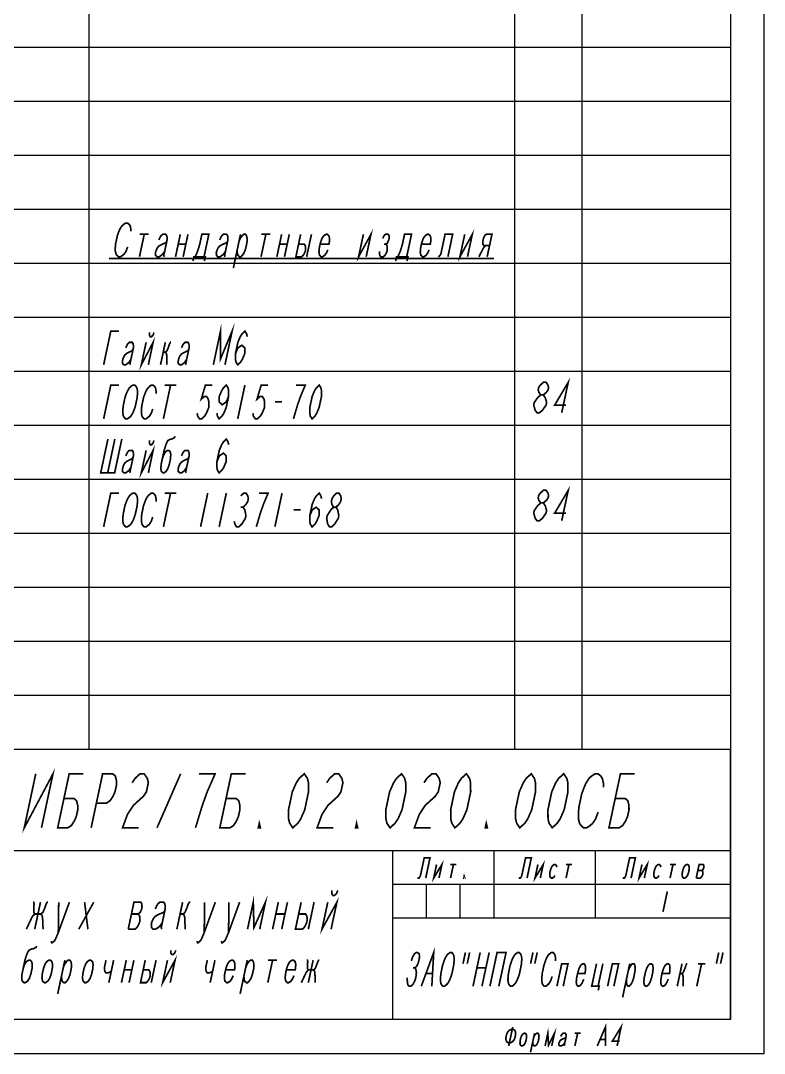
# Model space of a CAD drawing. Header units: millimetres. Extents: x 0 to 210, y 0 to 297.
# Drawn here: x 99.9 to 210, y 0 to 153 of the extents above; entities that cross this region are included whole.
import ezdxf

# ---------------------------------------------------------------- set-up
doc = ezdxf.new("R2010")
doc.units = ezdxf.units.MM
doc.header["$LTSCALE"] = 19.36
doc.layers.get('0').update_dxf_attribs({"linetype": 'CONTINUOUS'})

msp = doc.modelspace()

# ---------------------------------------------------------------- linework, layer by layer
at = {"color": 7, "linetype": 'CONTINUOUS'}
for p, q in [((210, 0), (210, 297)), ((110, 292), (110, 77)), ((173, 292), (173, 77)), ((183, 292), (183, 77)), ((205, 292), (205, 77)), ((205, 292), (205, 5)), ((110, 277), (110, 45)), ((173, 277), (173, 45)), ((183, 277), (183, 45)), ((205, 277), (205, 45)), ((205, 149), (20, 149)), ((205, 149), (20, 149)), ((205, 141), (20, 141)), ((110, 141), (20, 141)), ((205, 141), (128, 141)), ((205, 133), (20, 133)), ((205, 133), (20, 133)), ((205, 125), (20, 125)), ((205, 125), (20, 125)), ((205, 117), (20, 117)), ((205, 117), (20, 117)), ((205, 109), (20, 109)), ((205, 109), (20, 109)), ((205, 101), (20, 101)), ((205, 101), (20, 101)), ((205, 93), (20, 93)), ((205, 93), (20, 93)), ((205, 85), (20, 85)), ((205, 85), (20, 85)), ((205, 77), (20, 77)), ((205, 77), (20, 77)), ((205, 69), (20, 69)), ((205, 61), (20, 61)), ((205, 53), (20, 53)), ((205, 45), (20, 45)), ((205, 45), (20, 45)), ((205, 5), (205, 45)), ((205, 30), (20, 30)), ((155, 5), (155, 30)), ((170, 20), (170, 30)), ((185, 20), (185, 30)), ((205, 25), (155, 25)), ((160, 20), (160, 25)), ((165, 20), (165, 25)), ((205, 20), (155, 20)), ((205, 5), (20, 5)), ((0, 0), (210, 0))]:
    msp.add_line(p, q, dxfattribs=at)
at = {"color": 2, "linetype": 'CONTINUOUS', "const_width": 0.25}
for points in [[(116.23, 121.74), (116.23, 122.15), (116.13, 122.57), (115.99, 122.78), (115.75, 122.99), (115.47, 122.99), (115.14, 122.78), (114.91, 122.57), (114.64, 122.15), (114.45, 121.74), (114.23, 121.11), (113.96, 119.86), (113.92, 119.24), (113.93, 118.82), (114.03, 118.4), (114.17, 118.2), (114.41, 117.99), (114.69, 117.99), (115.01, 118.2), (115.24, 118.4), (115.52, 118.82), (115.75, 119.45)], [(118.21, 121.32), (117.5, 117.99)], [(117.55, 121.32), (118.86, 121.32)], [(120.38, 120.49), (120.56, 120.9), (120.7, 121.11), (120.93, 121.32), (121.4, 121.32), (121.54, 121.11), (121.59, 120.9), (121.59, 120.49), (121.11, 118.2), (121.16, 117.99)], [(123.55, 121.32), (122.84, 117.99)], [(124.68, 121.32), (123.97, 117.99)], [(125.75, 117.99), (125.93, 118.4), (126.11, 118.82), (126.43, 119.86), (126.74, 121.32), (127.77, 121.32), (127.06, 117.99)], [(129.38, 120.49), (129.56, 120.9), (129.7, 121.11), (129.93, 121.32), (130.4, 121.32), (130.54, 121.11), (130.59, 120.9), (130.59, 120.49), (130.11, 118.2), (130.16, 117.99)], [(132.46, 121.32), (131.4, 116.32)], [(132.24, 120.28), (132.42, 120.7), (132.7, 121.11), (132.93, 121.32), (133.21, 121.32), (133.35, 121.11), (133.45, 120.7), (133.41, 120.07), (133.23, 119.24), (133.01, 118.61), (132.73, 118.2), (132.5, 117.99), (132.31, 117.99), (132.08, 118.2), (131.98, 118.61), (131.97, 119.03)], [(136.21, 121.32), (135.5, 117.99)], [(135.55, 121.32), (136.86, 121.32)], [(138.55, 121.32), (137.84, 117.99)], [(139.68, 121.32), (138.97, 117.99)], [(141.36, 121.32), (140.66, 117.99), (141.5, 117.99), (141.73, 118.2), (141.87, 118.4), (142.05, 118.82), (142.1, 119.03), (142.09, 119.45), (142.04, 119.65), (141.9, 119.86), (141.05, 119.86)], [(142.96, 121.32), (142.25, 117.99)], [(145.38, 119.03), (145.2, 118.61), (144.92, 118.2), (144.59, 117.99), (144.41, 117.99), (144.17, 118.2), (144.07, 118.61), (144.11, 119.24), (144.29, 120.07), (144.51, 120.7), (144.79, 121.11), (145.11, 121.32), (145.3, 121.32), (145.54, 121.11), (145.64, 120.7), (145.6, 120.07), (145.55, 119.86), (144.24, 119.86)], [(150.65, 121.32), (149.94, 117.99), (151.77, 121.32), (151.06, 117.99)], [(153.51, 120.7), (153.7, 121.11), (153.93, 121.32), (154.3, 121.32), (154.45, 121.11), (154.45, 120.7), (154.41, 120.49), (154.22, 120.07), (153.99, 119.86), (153.71, 119.86)], [(155.75, 117.99), (155.93, 118.4), (156.11, 118.82), (156.43, 119.86), (156.74, 121.32), (157.77, 121.32), (157.06, 117.99)], [(160.38, 119.03), (160.2, 118.61), (159.92, 118.2), (159.59, 117.99), (159.41, 117.99), (159.17, 118.2), (159.07, 118.61), (159.11, 119.24), (159.29, 120.07), (159.51, 120.7), (159.79, 121.11), (160.11, 121.32), (160.3, 121.32), (160.54, 121.11), (160.64, 120.7), (160.6, 120.07), (160.55, 119.86), (159.24, 119.86)], [(161.75, 117.99), (161.98, 118.2), (162.12, 118.4), (162.16, 118.61), (162.74, 121.32), (163.86, 121.32), (163.16, 117.99)], [(165.65, 121.32), (164.94, 117.99), (166.77, 121.32), (166.06, 117.99)], [(168.97, 117.99), (169.68, 121.32), (168.83, 121.32), (168.6, 121.11), (168.42, 120.7), (168.33, 120.28), (168.34, 119.86), (168.48, 119.65), (169.32, 119.65)], [(121.55, 120.28), (121.41, 120.07), (120.9, 119.86), (120.48, 119.65), (120.25, 119.45), (120.11, 119.24), (119.93, 118.82), (119.88, 118.61), (119.89, 118.2), (120.12, 117.99), (120.41, 117.99), (120.73, 118.2), (120.96, 118.4), (121.24, 118.82)], [(123.24, 119.86), (124.37, 119.86)], [(130.55, 120.28), (130.41, 120.07), (129.9, 119.86), (129.48, 119.65), (129.25, 119.45), (129.11, 119.24), (128.93, 118.82), (128.88, 118.61), (128.89, 118.2), (129.12, 117.99), (129.41, 117.99), (129.73, 118.2), (129.96, 118.4), (130.24, 118.82)], [(138.24, 119.86), (139.37, 119.86)], [(153.02, 118.82), (153.03, 118.4), (153.08, 118.2), (153.22, 117.99), (153.59, 117.99), (153.83, 118.2), (153.96, 118.4), (154.15, 118.82), (154.19, 119.03), (154.18, 119.45), (154.14, 119.65), (153.99, 119.86)], [(167.75, 117.99), (168.39, 119.24), (168.53, 119.45), (168.76, 119.65)], [(113, 117.76), (170, 117.76)], [(125.43, 117.36), (125.56, 117.99), (127.25, 117.99), (127.12, 117.36)], [(155.43, 117.36), (155.56, 117.99), (157.25, 117.99), (157.12, 117.36)], [(112.2, 101.99), (113.26, 106.99), (114.46, 106.99)], [(128.44, 101.99), (129.5, 106.99), (129.48, 102.82), (131.22, 106.99), (130.16, 101.99)], [(131.72, 103.65), (132.07, 104.49), (132.67, 104.9), (133.1, 104.49), (133.09, 103.65), (132.74, 102.82), (132.48, 102.4), (132.05, 101.99), (131.79, 102.4), (131.71, 102.82), (131.72, 103.65), (132.07, 105.32), (132.42, 106.15), (132.68, 106.57), (133.11, 106.99), (133.37, 106.57), (133.45, 106.15)], [(118.49, 105.32), (117.78, 101.99), (119.52, 105.32), (118.82, 101.99)], [(118.97, 106.78), (118.97, 106.36), (119.1, 106.15), (119.27, 106.15), (119.49, 106.36), (119.66, 106.78)], [(116.55, 104.28), (116.42, 104.07), (115.95, 103.86), (115.56, 103.65), (115.34, 103.45), (115.21, 103.24), (115.04, 102.82), (115, 102.61), (114.99, 102.2), (115.21, 101.99), (115.46, 101.99), (115.77, 102.2), (115.98, 102.4), (116.24, 102.82)], [(115.48, 104.49), (115.65, 104.9), (115.78, 105.11), (116, 105.32), (116.43, 105.32), (116.56, 105.11), (116.6, 104.9), (116.6, 104.49), (116.11, 102.2), (116.15, 101.99)], [(121.33, 105.32), (120.62, 101.99)], [(121.02, 103.86), (121.19, 103.86), (121.36, 103.86), (121.58, 104.07), (121.75, 104.49), (121.97, 105.11), (122.1, 105.32), (122.19, 105.32)], [(124.8, 104.28), (124.67, 104.07), (124.2, 103.86), (123.81, 103.65), (123.59, 103.45), (123.46, 103.24), (123.29, 102.82), (123.25, 102.61), (123.24, 102.2), (123.46, 101.99), (123.71, 101.99), (124.02, 102.2), (124.23, 102.4), (124.49, 102.82)], [(123.73, 104.49), (123.9, 104.9), (124.03, 105.11), (124.25, 105.32), (124.68, 105.32), (124.81, 105.11), (124.85, 104.9), (124.85, 104.49), (124.36, 102.2), (124.4, 101.99)], [(121.36, 103.86), (121.49, 103.65), (121.53, 103.45), (121.57, 101.99)], [(176.91, 97.53), (176.63, 97.9), (176.52, 98.27), (176.6, 98.65), (176.87, 99.02), (177.31, 99.4), (177.68, 99.4), (177.96, 99.02), (178.07, 98.65), (177.99, 98.27), (177.72, 97.9), (177.28, 97.53)], [(180.01, 94.9), (180.97, 99.4), (178.97, 96.03), (180.62, 96.03)], [(112.2, 93.99), (113.26, 98.99), (114.46, 98.99)], [(115.35, 97.11), (115.09, 95.86), (115.04, 95.24), (115.04, 94.82), (115.12, 94.4), (115.25, 94.2), (115.46, 93.99), (115.72, 93.99), (116.02, 94.2), (116.24, 94.4), (116.5, 94.82), (116.68, 95.24), (116.89, 95.86), (117.16, 97.11), (117.21, 97.74), (117.21, 98.15), (117.13, 98.57), (117, 98.78), (116.78, 98.99), (116.53, 98.99), (116.22, 98.78), (116.01, 98.57), (115.75, 98.15), (115.57, 97.74), (115.35, 97.11)], [(119.96, 97.74), (119.96, 98.15), (119.88, 98.57), (119.75, 98.78), (119.53, 98.99), (119.28, 98.99), (118.97, 98.78), (118.76, 98.57), (118.5, 98.15), (118.32, 97.74), (118.1, 97.11), (117.84, 95.86), (117.79, 95.24), (117.79, 94.82), (117.87, 94.4), (118, 94.2), (118.21, 93.99), (118.47, 93.99), (118.77, 94.2), (118.99, 94.4), (119.25, 94.82), (119.47, 95.45)], [(122.11, 98.99), (121.05, 93.99)], [(121.25, 98.99), (122.97, 98.99)], [(128.3, 98.99), (127.27, 98.99), (126.65, 96.9), (127.09, 97.32), (127.43, 97.32), (127.69, 96.9), (127.77, 96.49), (127.76, 95.65), (127.41, 94.82), (127.15, 94.4), (126.72, 93.99), (126.38, 93.99), (126.12, 94.4), (126.04, 94.82)], [(130.7, 97.32), (130.35, 96.49), (129.74, 96.07), (129.32, 96.49), (129.32, 97.32), (129.67, 98.15), (129.93, 98.57), (130.36, 98.99), (130.62, 98.57), (130.7, 98.15), (130.7, 97.32), (130.34, 95.65), (129.99, 94.82), (129.73, 94.4), (129.3, 93.99), (129.04, 94.4), (128.96, 94.82)], [(133.11, 98.99), (132.05, 93.99)], [(136.55, 98.99), (135.52, 98.99), (134.9, 96.9), (135.34, 97.32), (135.68, 97.32), (135.94, 96.9), (136.02, 96.49), (136.01, 95.65), (135.66, 94.82), (135.4, 94.4), (134.97, 93.99), (134.63, 93.99), (134.37, 94.4), (134.29, 94.82)], [(140.3, 93.99), (140.91, 96.07), (141.35, 97.32), (141.7, 98.15), (142.05, 98.99), (140.68, 98.99)], [(143.05, 93.99), (142.79, 94.4), (142.71, 94.82), (142.72, 95.65), (143.07, 97.32), (143.42, 98.15), (143.68, 98.57), (144.11, 98.99), (144.37, 98.57), (144.45, 98.15), (144.45, 97.32), (144.09, 95.65), (143.74, 94.82), (143.48, 94.4), (143.05, 93.99)], [(137.57, 96.49), (138.6, 96.49)], [(176.35, 94.9), (176.07, 95.27), (175.97, 95.65), (175.86, 96.03), (175.94, 96.4), (176.2, 96.78), (176.47, 97.15), (176.91, 97.53), (177.28, 97.53), (177.56, 97.15), (177.67, 96.78), (177.77, 96.4), (177.69, 96.03), (177.43, 95.65), (177.17, 95.27), (176.72, 94.9), (176.35, 94.9)], [(112.83, 90.99), (111.77, 85.99), (113.83, 85.99), (114.89, 90.99)], [(113.86, 90.99), (112.8, 85.99)], [(118.97, 90.78), (118.97, 90.36), (119.1, 90.15), (119.27, 90.15), (119.49, 90.36), (119.66, 90.78)], [(120.89, 88.07), (121.11, 88.7), (121.37, 89.11), (121.67, 89.32), (121.84, 89.32), (122.06, 89.11), (122.14, 88.7), (122.09, 88.07), (121.92, 87.24), (121.7, 86.61), (121.44, 86.2), (121.14, 85.99), (120.96, 85.99), (120.75, 86.2), (120.67, 86.61), (120.71, 87.24), (120.89, 88.07), (121.16, 89.32), (121.42, 90.15), (121.59, 90.57), (121.72, 90.78), (122.11, 90.99), (122.28, 90.99), (122.67, 91.2), (122.8, 91.4)], [(128.97, 87.65), (129.32, 88.49), (129.92, 88.9), (130.35, 88.49), (130.34, 87.65), (129.99, 86.82), (129.73, 86.4), (129.3, 85.99), (129.04, 86.4), (128.96, 86.82), (128.97, 87.65), (129.32, 89.32), (129.67, 90.15), (129.93, 90.57), (130.36, 90.99), (130.62, 90.57), (130.7, 90.15)], [(115.48, 88.49), (115.65, 88.9), (115.78, 89.11), (116, 89.32), (116.43, 89.32), (116.56, 89.11), (116.6, 88.9), (116.6, 88.49), (116.11, 86.2), (116.15, 85.99)], [(118.49, 89.32), (117.78, 85.99), (119.52, 89.32), (118.82, 85.99)], [(123.73, 88.49), (123.9, 88.9), (124.03, 89.11), (124.25, 89.32), (124.68, 89.32), (124.81, 89.11), (124.85, 88.9), (124.85, 88.49), (124.36, 86.2), (124.4, 85.99)], [(116.55, 88.28), (116.42, 88.07), (115.95, 87.86), (115.56, 87.65), (115.34, 87.45), (115.21, 87.24), (115.04, 86.82), (115, 86.61), (114.99, 86.2), (115.21, 85.99), (115.46, 85.99), (115.77, 86.2), (115.98, 86.4), (116.24, 86.82)], [(124.8, 88.28), (124.67, 88.07), (124.2, 87.86), (123.81, 87.65), (123.59, 87.45), (123.46, 87.24), (123.29, 86.82), (123.25, 86.61), (123.24, 86.2), (123.46, 85.99), (123.71, 85.99), (124.02, 86.2), (124.23, 86.4), (124.49, 86.82)], [(112.2, 77.99), (113.26, 82.99), (114.46, 82.99)], [(115.35, 81.11), (115.09, 79.86), (115.04, 79.24), (115.04, 78.82), (115.12, 78.4), (115.25, 78.2), (115.46, 77.99), (115.72, 77.99), (116.02, 78.2), (116.24, 78.4), (116.5, 78.82), (116.68, 79.24), (116.89, 79.86), (117.16, 81.11), (117.21, 81.74), (117.21, 82.15), (117.13, 82.57), (117, 82.78), (116.78, 82.99), (116.53, 82.99), (116.22, 82.78), (116.01, 82.57), (115.75, 82.15), (115.57, 81.74), (115.35, 81.11)], [(119.96, 81.74), (119.96, 82.15), (119.88, 82.57), (119.75, 82.78), (119.53, 82.99), (119.28, 82.99), (118.97, 82.78), (118.76, 82.57), (118.5, 82.15), (118.32, 81.74), (118.1, 81.11), (117.84, 79.86), (117.79, 79.24), (117.79, 78.82), (117.87, 78.4), (118, 78.2), (118.21, 77.99), (118.47, 77.99), (118.77, 78.2), (118.99, 78.4), (119.25, 78.82), (119.47, 79.45)], [(122.11, 82.99), (121.05, 77.99)], [(121.25, 82.99), (122.97, 82.99)], [(127.61, 82.99), (126.55, 77.99)], [(130.36, 82.99), (129.3, 77.99)], [(132.51, 82.57), (132.94, 82.99), (133.28, 82.99), (133.54, 82.57), (133.62, 82.15), (133.53, 81.74), (133.27, 81.32), (132.84, 80.9), (133.1, 80.49), (133.18, 80.07), (133.26, 79.65), (133.18, 79.24), (132.91, 78.82), (132.65, 78.4), (132.22, 77.99), (131.88, 77.99), (131.62, 78.4), (131.54, 78.82)], [(134.8, 77.99), (135.41, 80.07), (135.85, 81.32), (136.2, 82.15), (136.55, 82.99), (135.18, 82.99)], [(138.61, 82.99), (137.55, 77.99)], [(142.72, 79.65), (143.07, 80.49), (143.67, 80.9), (144.1, 80.49), (144.09, 79.65), (143.74, 78.82), (143.48, 78.4), (143.05, 77.99), (142.79, 78.4), (142.71, 78.82), (142.72, 79.65), (143.07, 81.32), (143.42, 82.15), (143.68, 82.57), (144.11, 82.99), (144.37, 82.57), (144.45, 82.15)], [(146.25, 80.9), (145.99, 81.32), (145.91, 81.74), (146, 82.15), (146.26, 82.57), (146.69, 82.99), (147.03, 82.99), (147.29, 82.57), (147.37, 82.15), (147.28, 81.74), (147.02, 81.32), (146.59, 80.9)], [(176.91, 81.53), (176.63, 81.9), (176.52, 82.27), (176.6, 82.65), (176.87, 83.02), (177.31, 83.4), (177.68, 83.4), (177.96, 83.02), (178.07, 82.65), (177.99, 82.27), (177.72, 81.9), (177.28, 81.53)], [(180.01, 78.9), (180.97, 83.4), (178.97, 80.03), (180.62, 80.03)], [(176.35, 78.9), (176.07, 79.28), (175.97, 79.65), (175.86, 80.03), (175.94, 80.4), (176.2, 80.77), (176.47, 81.15), (176.91, 81.53), (177.28, 81.53), (177.56, 81.15), (177.67, 80.77), (177.77, 80.4), (177.69, 80.03), (177.43, 79.65), (177.17, 79.28), (176.72, 78.9), (176.35, 78.9)], [(132.5, 80.9), (132.84, 80.9)], [(140.32, 80.49), (141.35, 80.49)], [(145.63, 77.99), (145.37, 78.4), (145.29, 78.82), (145.21, 79.24), (145.29, 79.65), (145.56, 80.07), (145.82, 80.49), (146.25, 80.9), (146.59, 80.9), (146.85, 80.49), (146.93, 80.07), (147.01, 79.65), (146.93, 79.24), (146.66, 78.82), (146.4, 78.4), (145.97, 77.99), (145.63, 77.99)], [(102.15, 41.41), (100.45, 33.41), (104.7, 41.41), (103, 33.41)], [(106.32, 37.74), (107.82, 37.74), (108.2, 37.41), (108.36, 36.74), (108.37, 36.08), (108.15, 35.08), (107.86, 34.41), (107.42, 33.74), (106.9, 33.41), (105.4, 33.41), (107.1, 41.41), (109.2, 41.41)], [(111.13, 37.08), (112.63, 37.08), (113.15, 37.41), (113.59, 38.08), (113.88, 38.74), (114.1, 39.74), (114.09, 40.41), (113.93, 41.08), (113.55, 41.41), (112.05, 41.41), (110.35, 33.41)], [(116.42, 40.08), (116.86, 40.74), (117.6, 41.41), (118.2, 41.41), (118.66, 40.74), (118.82, 40.08), (118.53, 38.74), (118.09, 38.08), (117.35, 37.41), (116.61, 36.74), (115.73, 35.41), (115, 33.41), (117.4, 33.41)], [(120.1, 33.41), (123.6, 41.41)], [(125.8, 33.41), (126.81, 36.74), (127.53, 38.74), (128.12, 40.08), (128.7, 41.41), (126.3, 41.41)], [(130.32, 37.74), (131.82, 37.74), (132.2, 37.41), (132.36, 36.74), (132.37, 36.08), (132.15, 35.08), (131.86, 34.41), (131.42, 33.74), (130.9, 33.41), (129.4, 33.41), (131.1, 41.41), (133.2, 41.41)], [(140.2, 33.41), (139.74, 34.08), (139.58, 34.74), (139.57, 36.08), (140.13, 38.74), (140.72, 40.08), (141.16, 40.74), (141.9, 41.41), (142.36, 40.74), (142.52, 40.08), (142.53, 38.74), (141.97, 36.08), (141.38, 34.74), (140.94, 34.08), (140.2, 33.41)], [(145.22, 40.08), (145.66, 40.74), (146.4, 41.41), (147, 41.41), (147.46, 40.74), (147.62, 40.08), (147.33, 38.74), (146.89, 38.08), (146.15, 37.41), (145.41, 36.74), (144.53, 35.41), (143.8, 33.41), (146.2, 33.41)], [(154.6, 33.41), (154.14, 34.08), (153.98, 34.74), (153.97, 36.08), (154.53, 38.74), (155.12, 40.08), (155.56, 40.74), (156.3, 41.41), (156.76, 40.74), (156.92, 40.08), (156.93, 38.74), (156.37, 36.08), (155.78, 34.74), (155.34, 34.08), (154.6, 33.41)], [(159.62, 40.08), (160.06, 40.74), (160.8, 41.41), (161.4, 41.41), (161.86, 40.74), (162.02, 40.08), (161.73, 38.74), (161.29, 38.08), (160.55, 37.41), (159.81, 36.74), (158.93, 35.41), (158.2, 33.41), (160.6, 33.41)], [(164.2, 33.41), (163.74, 34.08), (163.58, 34.74), (163.57, 36.08), (164.13, 38.74), (164.72, 40.08), (165.16, 40.74), (165.9, 41.41), (166.36, 40.74), (166.52, 40.08), (166.53, 38.74), (165.97, 36.08), (165.38, 34.74), (164.94, 34.08), (164.2, 33.41)], [(173.8, 33.41), (173.34, 34.08), (173.18, 34.74), (173.17, 36.08), (173.73, 38.74), (174.32, 40.08), (174.76, 40.74), (175.5, 41.41), (175.96, 40.74), (176.12, 40.08), (176.13, 38.74), (175.57, 36.08), (174.98, 34.74), (174.54, 34.08), (173.8, 33.41)], [(178.6, 33.41), (178.14, 34.08), (177.98, 34.74), (177.97, 36.08), (178.53, 38.74), (179.12, 40.08), (179.56, 40.74), (180.3, 41.41), (180.76, 40.74), (180.92, 40.08), (180.93, 38.74), (180.37, 36.08), (179.78, 34.74), (179.34, 34.08), (178.6, 33.41)], [(186.18, 39.41), (186.17, 40.08), (186.01, 40.74), (185.78, 41.08), (185.4, 41.41), (184.95, 41.41), (184.43, 41.08), (184.06, 40.74), (183.62, 40.08), (183.33, 39.41), (182.96, 38.41), (182.54, 36.41), (182.48, 35.41), (182.48, 34.74), (182.64, 34.08), (182.87, 33.74), (183.25, 33.41), (183.7, 33.41), (184.22, 33.74), (184.59, 34.08), (185.03, 34.74), (185.4, 35.74)], [(187.92, 37.74), (189.42, 37.74), (189.8, 37.41), (189.96, 36.74), (189.97, 36.08), (189.75, 35.08), (189.46, 34.41), (189.02, 33.74), (188.5, 33.41), (187, 33.41), (188.7, 41.41), (190.8, 41.41)], [(135.4, 33.41), (135.1, 33.41), (135.24, 34.08), (135.4, 33.41)], [(149.8, 33.41), (149.5, 33.41), (149.64, 34.08), (149.8, 33.41)], [(169, 33.41), (168.7, 33.41), (168.84, 34.08), (169, 33.41)], [(158.72, 26.09), (158.76, 25.97), (158.89, 25.97), (158.98, 26.09), (159.1, 26.34), (159.66, 28.97), (160.51, 28.97), (159.88, 25.97)], [(173.72, 26.09), (173.76, 25.97), (173.89, 25.97), (173.98, 26.09), (174.1, 26.34), (174.66, 28.97), (175.51, 28.97), (174.88, 25.97)], [(189.12, 26.09), (189.16, 25.97), (189.29, 25.97), (189.38, 26.09), (189.5, 26.34), (190.06, 28.97), (190.91, 28.97), (190.28, 25.97)], [(161.48, 27.97), (161.06, 25.97), (162.27, 27.97), (161.84, 25.97)], [(163.52, 27.97), (164.43, 27.97)], [(163.98, 27.97), (163.55, 25.97)], [(176.48, 27.97), (176.06, 25.97), (177.27, 27.97), (176.84, 25.97)], [(179.29, 27.59), (179.21, 27.84), (179.04, 27.97), (178.91, 27.97), (178.69, 27.84), (178.5, 27.59), (178.36, 27.22), (178.25, 26.72), (178.24, 26.34), (178.31, 26.09), (178.48, 25.97), (178.62, 25.97), (178.84, 26.09), (179.02, 26.34)], [(180.62, 27.97), (181.53, 27.97)], [(181.08, 27.97), (180.65, 25.97)], [(191.88, 27.97), (191.46, 25.97), (192.67, 27.97), (192.24, 25.97)], [(194.69, 27.59), (194.61, 27.84), (194.44, 27.97), (194.31, 27.97), (194.09, 27.84), (193.9, 27.59), (193.76, 27.22), (193.65, 26.72), (193.64, 26.34), (193.71, 26.09), (193.88, 25.97), (194.02, 25.97), (194.24, 26.09), (194.42, 26.34)], [(196.02, 27.97), (196.93, 27.97)], [(196.48, 27.97), (196.05, 25.97)], [(197.96, 27.22), (198.1, 27.59), (198.29, 27.84), (198.51, 27.97), (198.64, 27.97), (198.81, 27.84), (198.89, 27.59), (198.88, 27.22), (198.77, 26.72), (198.62, 26.34), (198.44, 26.09), (198.22, 25.97), (198.08, 25.97), (197.91, 26.09), (197.84, 26.34), (197.85, 26.72), (197.96, 27.22)], [(199.92, 25.97), (200.35, 27.97), (200.94, 27.97), (201.04, 27.84), (201.05, 27.59), (201.03, 27.47), (200.91, 27.22), (200.75, 27.09), (200.16, 27.09)], [(165.65, 25.97), (165.52, 25.97), (165.57, 26.22), (165.65, 25.97)], [(199.92, 25.97), (200.51, 25.97), (200.67, 26.09), (200.76, 26.22), (200.88, 26.47), (200.91, 26.59), (200.9, 26.84), (200.86, 26.97), (200.75, 27.09)], [(133.5, 18.39), (134.35, 22.39), (134.45, 18.64), (136.15, 22.39), (135.3, 18.39)], [(145.38, 22.39), (144.52, 18.39), (146.73, 22.39), (145.87, 18.39)], [(145.97, 24.14), (145.98, 23.64), (146.15, 23.39), (146.38, 23.39), (146.65, 23.64), (146.87, 24.14)], [(195.64, 23.97), (195, 20.97)], [(101.73, 22.39), (101.84, 22.39), (101.9, 22.14), (101.85, 21.39), (101.86, 20.89), (102.03, 20.64), (102.93, 20.64), (103.21, 20.89), (103.43, 21.39), (103.7, 22.14), (103.86, 22.39), (103.98, 22.39)], [(102.85, 22.39), (102.37, 20.14), (102, 18.39)], [(104.44, 16.64), (104.5, 16.39), (104.61, 16.39), (104.89, 16.64), (105.06, 16.89), (105.49, 17.89), (107.13, 22.39)], [(105.55, 22.39), (105.49, 17.89)], [(108.52, 18.39), (110.73, 22.39)], [(109.38, 22.39), (109.87, 18.39)], [(115.84, 18.39), (116.69, 22.39), (117.7, 22.39), (117.87, 22.14), (117.88, 21.64), (117.83, 21.39), (117.61, 20.89), (117.33, 20.64), (116.32, 20.64)], [(119.85, 21.39), (120.07, 21.89), (120.23, 22.14), (120.51, 22.39), (121.08, 22.39), (121.25, 22.14), (121.31, 21.89), (121.31, 21.39), (120.73, 18.64), (120.79, 18.39)], [(123.89, 22.39), (123.04, 18.39)], [(123.52, 20.64), (123.74, 20.64), (123.97, 20.64), (124.24, 20.89), (124.46, 21.39), (124.73, 22.14), (124.9, 22.39), (125.01, 22.39)], [(126.04, 16.64), (126.1, 16.39), (126.21, 16.39), (126.49, 16.64), (126.66, 16.89), (127.09, 17.89), (128.73, 22.39)], [(127.15, 22.39), (127.09, 17.89)], [(129.64, 16.64), (129.7, 16.39), (129.81, 16.39), (130.09, 16.64), (130.26, 16.89), (130.69, 17.89), (132.33, 22.39)], [(130.75, 22.39), (130.69, 17.89)], [(138.06, 22.39), (137.21, 18.39)], [(139.41, 22.39), (138.56, 18.39)], [(141.44, 22.39), (140.59, 18.39), (141.6, 18.39), (141.88, 18.64), (142.04, 18.89), (142.26, 19.39), (142.32, 19.64), (142.31, 20.14), (142.25, 20.39), (142.08, 20.64), (141.07, 20.64)], [(143.35, 22.39), (142.5, 18.39)], [(100.76, 18.39), (101.58, 20.14), (101.75, 20.39), (102.03, 20.64)], [(102.93, 20.64), (103.1, 20.39), (103.16, 20.14), (103.24, 18.39)], [(115.84, 18.39), (116.85, 18.39), (117.13, 18.64), (117.29, 18.89), (117.51, 19.39), (117.57, 19.64), (117.56, 20.14), (117.5, 20.39), (117.33, 20.64)], [(121.26, 21.14), (121.09, 20.89), (120.48, 20.64), (119.98, 20.39), (119.7, 20.14), (119.53, 19.89), (119.31, 19.39), (119.26, 19.14), (119.27, 18.64), (119.55, 18.39), (119.89, 18.39), (120.28, 18.64), (120.56, 18.89), (120.89, 19.39)], [(123.97, 20.64), (124.14, 20.39), (124.2, 20.14), (124.28, 18.39)], [(137.69, 20.64), (139.04, 20.64)], [(100.29, 12.55), (100.51, 13.18), (100.79, 13.6), (101.11, 13.8), (101.3, 13.8), (101.54, 13.6), (101.64, 13.18), (101.6, 12.55), (101.42, 11.72), (101.2, 11.1), (100.92, 10.68), (100.59, 10.47), (100.41, 10.47), (100.17, 10.68), (100.07, 11.1), (100.11, 11.72), (100.29, 12.55), (100.55, 13.8), (100.82, 14.64), (101.01, 15.05), (101.14, 15.26), (101.56, 15.47), (101.75, 15.47), (102.17, 15.68), (102.31, 15.89)], [(122.14, 15.26), (122.15, 14.85), (122.29, 14.64), (122.48, 14.64), (122.71, 14.85), (122.89, 15.26)], [(159.22, 9.94), (161.06, 14.94), (160.78, 9.94)], [(103.29, 12.55), (103.51, 13.18), (103.79, 13.6), (104.11, 13.8), (104.3, 13.8), (104.54, 13.6), (104.64, 13.18), (104.6, 12.55), (104.42, 11.72), (104.2, 11.1), (103.92, 10.68), (103.59, 10.47), (103.41, 10.47), (103.17, 10.68), (103.07, 11.1), (103.11, 11.72), (103.29, 12.55)], [(106.46, 13.8), (105.4, 8.8)], [(106.24, 12.76), (106.42, 13.18), (106.7, 13.6), (106.93, 13.8), (107.21, 13.8), (107.35, 13.6), (107.45, 13.18), (107.41, 12.55), (107.23, 11.72), (107.01, 11.1), (106.73, 10.68), (106.5, 10.47), (106.31, 10.47), (106.08, 10.68), (105.98, 11.1), (105.97, 11.51)], [(109.29, 12.55), (109.51, 13.18), (109.79, 13.6), (110.11, 13.8), (110.3, 13.8), (110.54, 13.6), (110.64, 13.18), (110.6, 12.55), (110.42, 11.72), (110.2, 11.1), (109.92, 10.68), (109.59, 10.47), (109.41, 10.47), (109.17, 10.68), (109.07, 11.1), (109.11, 11.72), (109.29, 12.55)], [(112.55, 13.8), (112.33, 12.76), (112.34, 12.35), (112.39, 12.14), (112.53, 11.93), (112.9, 11.93), (113.32, 12.14)], [(113.68, 13.8), (112.97, 10.47)], [(115.55, 13.8), (114.84, 10.47)], [(116.68, 13.8), (115.97, 10.47)], [(118.36, 13.8), (117.66, 10.47), (118.5, 10.47), (118.73, 10.68), (118.87, 10.89), (119.05, 11.3), (119.1, 11.51), (119.09, 11.93), (119.04, 12.14), (118.9, 12.35), (118.05, 12.35)], [(119.96, 13.8), (119.25, 10.47)], [(121.65, 13.8), (120.94, 10.47), (122.77, 13.8), (122.06, 10.47)], [(127.55, 13.8), (127.33, 12.76), (127.34, 12.35), (127.39, 12.14), (127.53, 11.93), (127.9, 11.93), (128.32, 12.14)], [(128.68, 13.8), (127.97, 10.47)], [(131.38, 11.51), (131.2, 11.1), (130.92, 10.68), (130.59, 10.47), (130.41, 10.47), (130.17, 10.68), (130.07, 11.1), (130.11, 11.72), (130.29, 12.55), (130.51, 13.18), (130.79, 13.6), (131.11, 13.8), (131.3, 13.8), (131.54, 13.6), (131.64, 13.18), (131.6, 12.55), (131.55, 12.35), (130.24, 12.35)], [(133.46, 13.8), (132.4, 8.8)], [(133.24, 12.76), (133.42, 13.18), (133.7, 13.6), (133.93, 13.8), (134.21, 13.8), (134.35, 13.6), (134.45, 13.18), (134.41, 12.55), (134.23, 11.72), (134.01, 11.1), (133.73, 10.68), (133.5, 10.47), (133.31, 10.47), (133.08, 10.68), (132.98, 11.1), (132.97, 11.51)], [(137.21, 13.8), (136.5, 10.47)], [(136.55, 13.8), (137.86, 13.8)], [(140.38, 11.51), (140.2, 11.1), (139.92, 10.68), (139.59, 10.47), (139.41, 10.47), (139.17, 10.68), (139.07, 11.1), (139.11, 11.72), (139.29, 12.55), (139.51, 13.18), (139.79, 13.6), (140.11, 13.8), (140.3, 13.8), (140.54, 13.6), (140.64, 13.18), (140.6, 12.55), (140.55, 12.35), (139.24, 12.35)], [(142.27, 13.8), (142.36, 13.8), (142.41, 13.6), (142.38, 12.97), (142.38, 12.55), (142.52, 12.35), (143.27, 12.35), (143.51, 12.55), (143.69, 12.97), (143.91, 13.6), (144.05, 13.8), (144.15, 13.8)], [(143.21, 13.8), (142.81, 11.93), (142.5, 10.47)], [(157.75, 13.69), (157.96, 14.32), (158.21, 14.74), (158.48, 14.94), (158.64, 14.94), (158.91, 14.74), (158.94, 14.53), (158.93, 14.11), (158.8, 13.49), (158.63, 13.07), (158.51, 12.86), (158.23, 12.65), (158, 12.65)], [(162.38, 13.07), (162.12, 11.82), (162.06, 11.19), (162.05, 10.78), (162.12, 10.36), (162.23, 10.15), (162.42, 9.94), (162.66, 9.94), (162.93, 10.15), (163.14, 10.36), (163.38, 10.78), (163.55, 11.19), (163.76, 11.82), (164.02, 13.07), (164.08, 13.69), (164.09, 14.11), (164.02, 14.53), (163.91, 14.74), (163.72, 14.94), (163.48, 14.94), (163.21, 14.74), (163.01, 14.53), (162.76, 14.11), (162.59, 13.69), (162.38, 13.07)], [(165.75, 14.94), (165.4, 13.28)], [(166.38, 14.94), (166.02, 13.28)], [(167.94, 14.94), (166.88, 9.94)], [(169.27, 14.94), (168.2, 9.94)], [(169.38, 9.94), (170.44, 14.94), (171.77, 14.94), (170.7, 9.94)], [(172.38, 13.07), (172.12, 11.82), (172.06, 11.19), (172.05, 10.78), (172.12, 10.36), (172.23, 10.15), (172.42, 9.94), (172.66, 9.94), (172.93, 10.15), (173.14, 10.36), (173.38, 10.78), (173.55, 11.19), (173.76, 11.82), (174.02, 13.07), (174.08, 13.69), (174.09, 14.11), (174.02, 14.53), (173.91, 14.74), (173.72, 14.94), (173.48, 14.94), (173.21, 14.74), (173.01, 14.53), (172.76, 14.11), (172.59, 13.69), (172.38, 13.07)], [(175.75, 14.94), (175.4, 13.28)], [(176.38, 14.94), (176.02, 13.28)], [(179.08, 13.69), (179.09, 14.11), (179.02, 14.53), (178.91, 14.74), (178.72, 14.94), (178.48, 14.94), (178.21, 14.74), (178.01, 14.53), (177.76, 14.11), (177.59, 13.69), (177.38, 13.07), (177.12, 11.82), (177.06, 11.19), (177.05, 10.78), (177.12, 10.36), (177.23, 10.15), (177.42, 9.94), (177.66, 9.94), (177.93, 10.15), (178.14, 10.36), (178.38, 10.78), (178.59, 11.4)], [(203.25, 14.94), (202.9, 13.28)], [(203.88, 14.94), (203.52, 13.28)], [(115.24, 12.35), (116.37, 12.35)], [(141.47, 10.47), (142.15, 11.93), (142.29, 12.14), (142.52, 12.35)], [(143.27, 12.35), (143.42, 12.14), (143.47, 11.93), (143.53, 10.47)], [(157.14, 11.19), (157.16, 10.57), (157.23, 10.15), (157.42, 9.94), (157.66, 9.94), (157.93, 10.15), (158.18, 10.57), (158.35, 10.99), (158.48, 11.61), (158.49, 12.03), (158.42, 12.44), (158.23, 12.65)], [(167.45, 12.65), (168.78, 12.65)], [(179.3, 9.94), (180.01, 13.28), (180.94, 13.28), (180.23, 9.94)], [(183.27, 10.99), (183.1, 10.57), (182.86, 10.15), (182.58, 9.94), (182.42, 9.94), (182.23, 10.15), (182.16, 10.57), (182.22, 11.19), (182.4, 12.03), (182.61, 12.65), (182.85, 13.07), (183.13, 13.28), (183.29, 13.28), (183.48, 13.07), (183.54, 12.65), (183.49, 12.03), (183.45, 11.82), (182.35, 11.82)], [(185.16, 13.28), (184.45, 9.94), (185.55, 9.94), (185.41, 9.32)], [(185.39, 9.94), (186.1, 13.28)], [(186.8, 9.94), (187.51, 13.28), (188.44, 13.28), (187.73, 9.94)], [(190.08, 13.28), (189.02, 8.28)], [(189.86, 12.24), (190.03, 12.65), (190.27, 13.07), (190.47, 13.28), (190.71, 13.28), (190.82, 13.07), (190.89, 12.65), (190.83, 12.03), (190.66, 11.19), (190.45, 10.57), (190.2, 10.15), (190, 9.94), (189.84, 9.94), (189.65, 10.15), (189.59, 10.57), (189.6, 10.99)], [(192.4, 12.03), (192.61, 12.65), (192.85, 13.07), (193.13, 13.28), (193.29, 13.28), (193.48, 13.07), (193.54, 12.65), (193.49, 12.03), (193.31, 11.19), (193.1, 10.57), (192.86, 10.15), (192.58, 9.94), (192.42, 9.94), (192.23, 10.15), (192.16, 10.57), (192.22, 11.19), (192.4, 12.03)], [(195.77, 10.99), (195.6, 10.57), (195.36, 10.15), (195.08, 9.94), (194.92, 9.94), (194.73, 10.15), (194.66, 10.57), (194.72, 11.19), (194.9, 12.03), (195.11, 12.65), (195.35, 13.07), (195.63, 13.28), (195.79, 13.28), (195.98, 13.07), (196.04, 12.65), (195.99, 12.03), (195.95, 11.82), (194.85, 11.82)], [(197.82, 13.28), (197.11, 9.94)], [(197.51, 11.82), (197.66, 11.82), (197.82, 11.82), (198.02, 12.03), (198.19, 12.44), (198.4, 13.07), (198.52, 13.28), (198.6, 13.28)], [(200.71, 13.28), (200, 9.94)], [(200.16, 13.28), (201.26, 13.28)], [(159.93, 11.82), (160.87, 11.82)], [(197.82, 11.82), (197.93, 11.61), (197.97, 11.4), (197.97, 9.94)], [(172.86, 3.55), (172.5, 3.55), (172.29, 3.43), (172.14, 3.32), (171.97, 3.08), (171.83, 2.73), (171.76, 2.38), (171.75, 2.03), (171.82, 1.8), (171.92, 1.68), (172.08, 1.57), (172.44, 1.57), (172.65, 1.68), (172.8, 1.8), (172.97, 2.03), (173.11, 2.38), (173.18, 2.73), (173.19, 3.08), (173.12, 3.32), (173.02, 3.43), (172.86, 3.55)], [(172.76, 3.9), (172.16, 1.1)], [(173.94, 2.27), (174.07, 2.62), (174.25, 2.85), (174.46, 2.97), (174.58, 2.97), (174.74, 2.85), (174.81, 2.62), (174.8, 2.27), (174.7, 1.8), (174.56, 1.45), (174.39, 1.22), (174.18, 1.1), (174.06, 1.1), (173.9, 1.22), (173.83, 1.45), (173.84, 1.8), (173.94, 2.27)], [(175.99, 2.97), (175.39, 0.17)], [(175.86, 2.38), (175.97, 2.62), (176.15, 2.85), (176.29, 2.97), (176.48, 2.97), (176.57, 2.85), (176.65, 2.62), (176.63, 2.27), (176.54, 1.8), (176.4, 1.45), (176.23, 1.22), (176.08, 1.1), (175.96, 1.1), (175.8, 1.22), (175.73, 1.45), (175.71, 1.68)], [(177.55, 1.1), (177.95, 2.97), (178.06, 1.22), (178.93, 2.97), (178.53, 1.1)], [(179.87, 2.5), (179.98, 2.73), (180.07, 2.85), (180.21, 2.97), (180.52, 2.97), (180.62, 2.85), (180.65, 2.73), (180.67, 2.5), (180.39, 1.22), (180.43, 1.1)], [(181.93, 2.97), (182.79, 2.97)], [(182.36, 2.97), (181.96, 1.1)], [(185.27, 1.1), (186.48, 3.9), (186.49, 1.1)], [(188.21, 1.1), (188.8, 3.9), (187.5, 1.8), (188.6, 1.8)], [(180.64, 2.38), (180.55, 2.27), (180.22, 2.15), (179.95, 2.03), (179.81, 1.92), (179.72, 1.8), (179.61, 1.57), (179.58, 1.45), (179.6, 1.22), (179.75, 1.1), (179.94, 1.1), (180.15, 1.22), (180.29, 1.33), (180.47, 1.57)], [(185.71, 2.03), (186.45, 2.03)]]:
    msp.add_lwpolyline(points, dxfattribs=at)

doc.saveas('drawing.dxf')
